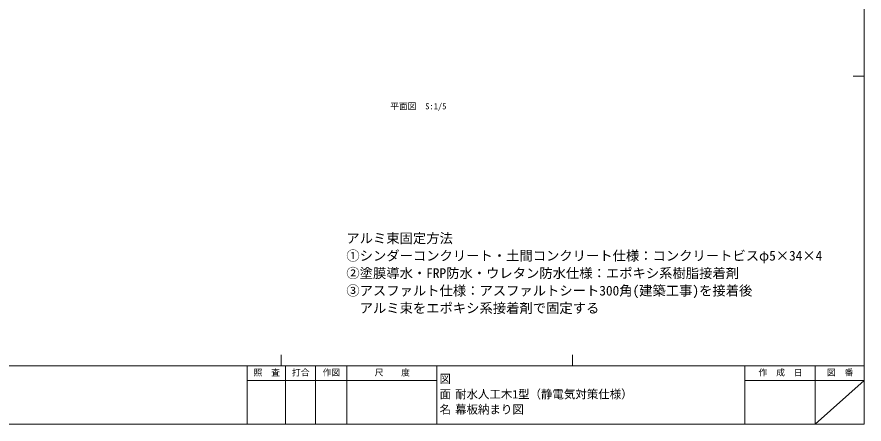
# Model space of a CAD drawing. Units: millimetres, scale not verified, with parts at other scales. Extents: x -4603 to 4686, y -14667 to 14758.
# Drawn here: x -2537 to -597, y -2878 to -1946 of the extents above; entities that cross this region are included whole.
import ezdxf
from ezdxf.enums import TextEntityAlignment as Align

# ---------------------------------------------------------------- set-up
doc = ezdxf.new("R2010")
doc.units = ezdxf.units.MM
doc.header["$LTSCALE"] = 6.6
for name, color, linetype, lineweight in [('0-5_A-B03-文字_書込_小', 7, 'Continuous', 9), ('0-7_A-B01-文字_タイトル室名', 2, 'Continuous', 9), ('0-8_A-B03-文字_書込_大', 7, 'Continuous', 9), ('1-5_A-C01-補助線(非印刷)', 4, 'Continuous', 9), ('1-B_0-A01-枠A', 4, 'Continuous', 9)]:
    doc.layers.add(name, color=color, linetype=linetype, lineweight=lineweight)
doc.layers.add('1-C_0-A02-枠B', color=5, linetype='Continuous')
doc.styles.add('ＭＳ ゴシック', font='')
doc.styles.get('ＭＳ ゴシック').set_extended_font_data('MS Gothic')

# ---------------------------------------------------------------- blocks, each defined once
blk = doc.blocks.new('A1 waku')
at = {"layer": '1-5_A-C01-補助線(非印刷)'}
for p, q in [((41058.33, 8883.33), (40808.33, 8883.33)), ((27702.78, 2250), (27702.78, 2500)), ((34380.56, 2250), (34380.56, 2500))]:
    blk.add_line(p, q, dxfattribs=at)
at = {"layer": '1-B_0-A01-枠A'}
for p, q in [((41058.33, 916.67), (41058.33, 28783.33)), ((991.67, 2250), (38188.13, 2250)), ((26924.25, 2250), (26924.25, 916.67)), ((27804.79, 2250), (27804.79, 916.67)), ((28492.03, 2250), (28492.03, 916.67)), ((29206.77, 2250), (29206.77, 916.67)), ((31268.63, 2250), (31268.63, 1916.67)), ((38188.13, 2250), (38324.36, 2250)), ((38324.36, 2250), (38324.36, 916.67)), ((38324.36, 2250), (41058.33, 2250)), ((39939.09, 2250), (39939.09, 916.67)), ((26924.25, 1916.67), (31268.63, 1916.67)), ((31268.63, 1916.67), (31268.63, 916.67)), ((38324.36, 1916.67), (41058.33, 1916.67)), ((41058.33, 1916.67), (39939.09, 916.67)), ((991.67, 916.67), (38324.36, 916.67)), ((38324.36, 916.67), (41058.33, 916.67))]:
    blk.add_line(p, q, dxfattribs=at)
at = {"layer": '0-7_A-B01-文字_タイトル室名', "style": 'ＭＳ ゴシック'}
blk.add_text('耐水人工木1型（静電気対策仕様）', height=192.4, dxfattribs=at).set_placement((31689.61, 1446.33), align=Align.BOTTOM_LEFT)
at = {"layer": '1-C_0-A02-枠B', "color": 6, "style": 'ＭＳ ゴシック'}
for s, height, p in [('照\u3000査', 144.4, (27072.13, 1980.58)), ('打合', 144.4, (27953.49, 1980.58)), ('作図', 144.4, (28654.48, 1980.58)), ('尺\u3000\u3000度', 144.4, (29847.85, 1980.58)), ('作\u3000成\u3000日', 144.4, (38639.62, 1980.58)), ('図\u3000番', 144.4, (40206.33, 1980.58)), ('図', 192.4, (31333.87, 1796.33)), ('面', 192.4, (31333.87, 1446.33)), ('名', 192.4, (31333.87, 1096.33))]:
    blk.add_text(s, height=height, dxfattribs=at).set_placement(p, align=Align.BOTTOM_LEFT)

msp = doc.modelspace()

# ---------------------------------------------------------------- block references
at = {"layer": '1-B_0-A01-枠A', "xscale": 0.1, "yscale": 0.1}
msp.add_blockref('A1 waku', (-4702.372, -2970), dxfattribs=at)

# ---------------------------------------------------------------- texts
at = {"layer": '0-5_A-B03-文字_書込_小', "style": 'ＭＳ ゴシック'}
msp.add_text('平面図\u3000S:1/5', height=14.3, dxfattribs=at).set_placement((-1681.955, -2161.941), align=Align.BOTTOM_LEFT)
at = {"layer": '0-7_A-B01-文字_タイトル室名', "style": 'ＭＳ ゴシック'}
msp.add_text('幕板納まり図', height=19.24, dxfattribs=at).set_placement((-1533.41, -2860.367), align=Align.BOTTOM_LEFT)
at = {"layer": '0-8_A-B03-文字_書込_大', "style": 'ＭＳ ゴシック'}
for s, p in [('アルミ束固定方法', (-1782.503, -2470.643)), ('①シンダーコンクリート・土間コンクリート仕様：コンクリートビスφ5×34×4', (-1782.503, -2510.643)), ('②塗膜導水・FRP防水・ウレタン防水仕様：エポキシ系樹脂接着剤', (-1782.503, -2550.643)), ('③アスファルト仕様：アスファルトシート300角(建築工事)を接着後', (-1782.503, -2590.643)), ('\u3000アルミ束をエポキシ系接着剤で固定する', (-1782.503, -2630.643))]:
    msp.add_text(s, height=22.36, dxfattribs=at).set_placement(p, align=Align.BOTTOM_LEFT)

doc.saveas('drawing.dxf')
